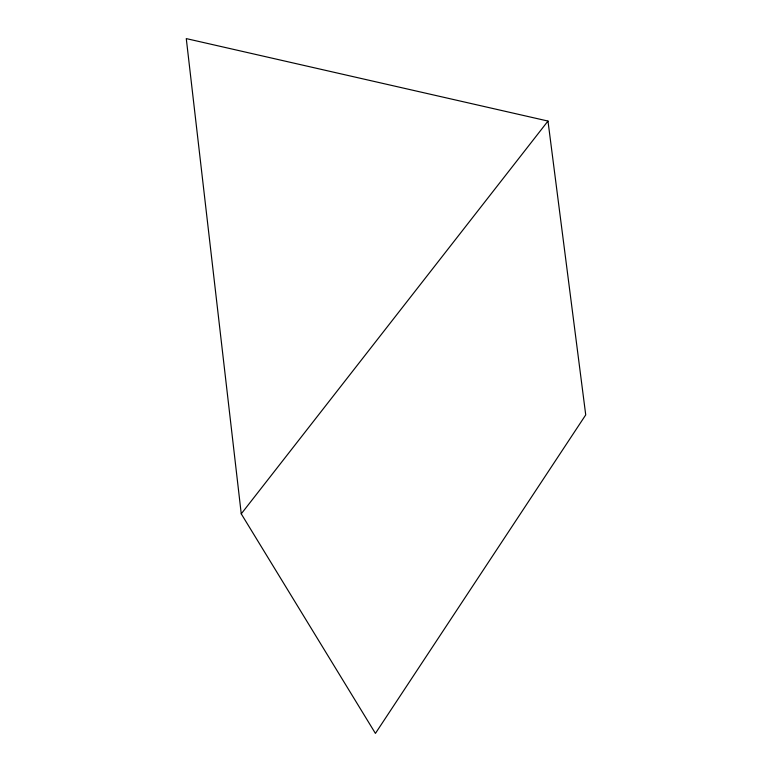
<?xml version="1.0" encoding="UTF-8"?>
<svg xmlns="http://www.w3.org/2000/svg" width="772" height="772" viewBox="0 0 772 772"><rect width="100%" height="100%" fill="white"/><g stroke="black" fill="none" stroke-linecap="round" stroke-linejoin="round"><path stroke-width="1.16" d="M241.25 513.843L547.985 121.059L186.274 38.6L241.25 513.843L375.424 733.4L585.726 414.892L547.985 121.059"/></g></svg>
